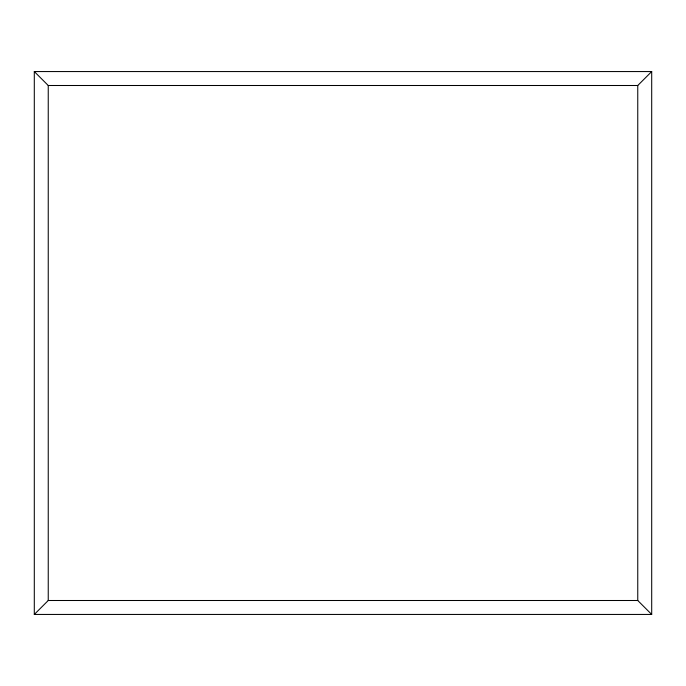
<?xml version="1.0" encoding="UTF-8"?>
<svg xmlns="http://www.w3.org/2000/svg" width="686" height="686" viewBox="0 0 686 686"><rect width="100%" height="100%" fill="white"/><g stroke="black" fill="none" stroke-linecap="round" stroke-linejoin="round"><path stroke-width="1.03" d="M34.3 614.442L48.243 600.499L637.757 600.499L651.7 614.442L651.7 71.558L34.3 71.558L34.3 614.442L651.7 614.442M34.3 71.558L48.243 85.501L637.757 85.501L651.7 71.558M637.757 85.501L637.757 600.499M48.243 85.501L48.243 600.499"/></g></svg>
